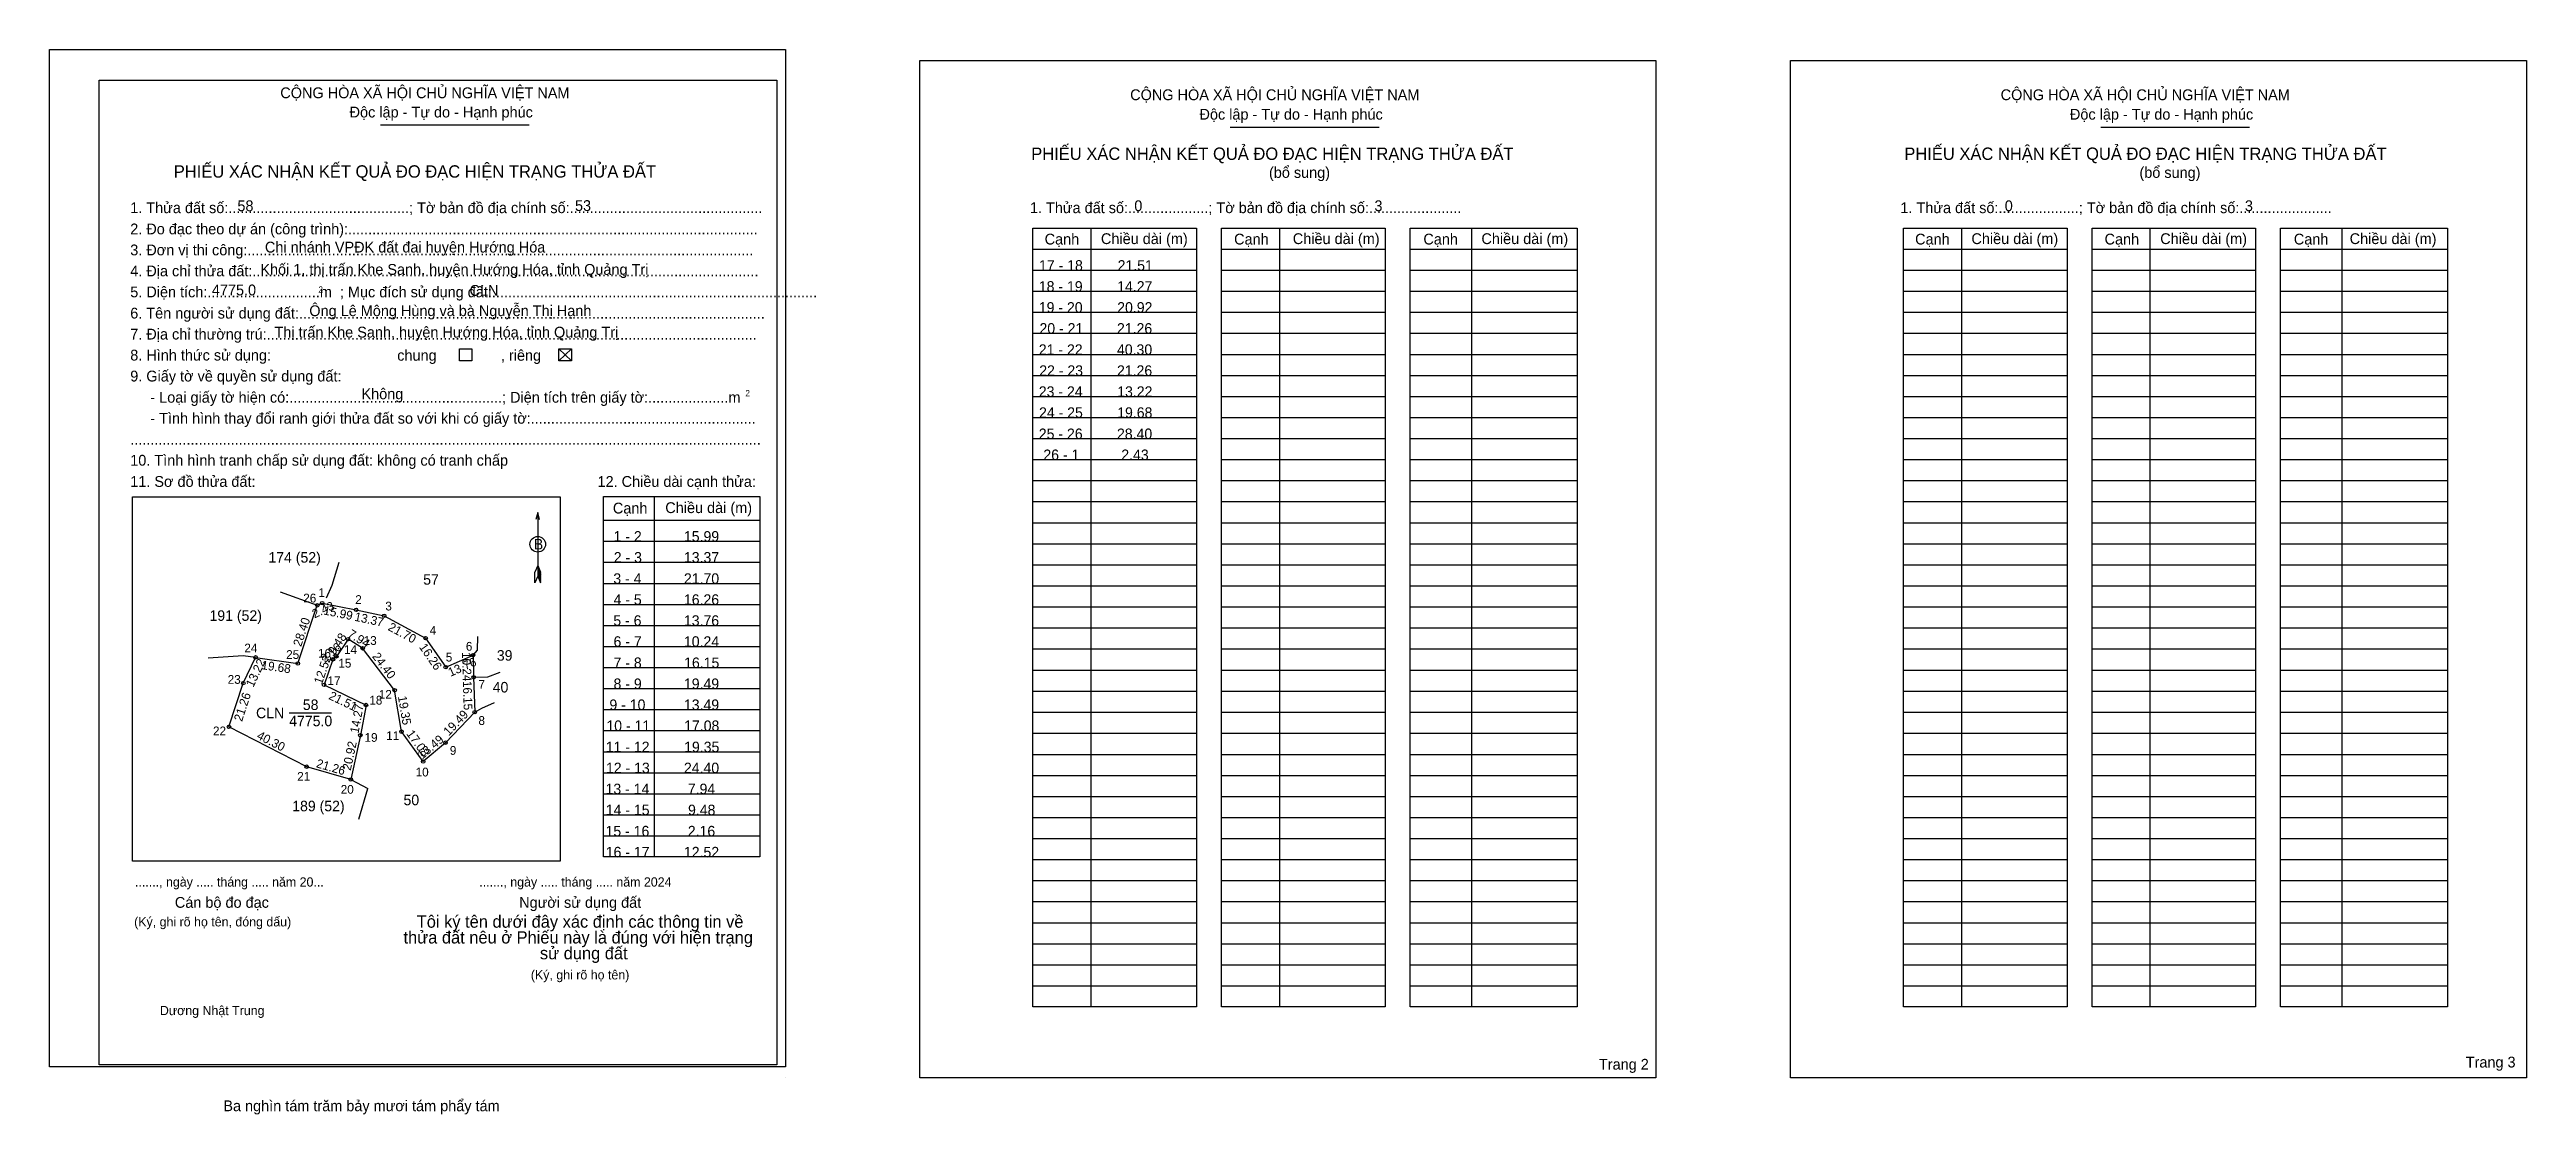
# Model space of a CAD drawing. Extents: x 549848 to 550992, y 1840832 to 1841324.
import ezdxf

# ---------------------------------------------------------------- set-up
doc = ezdxf.new("R2010")
doc.units = 0
for name, color, linetype in [('Level 1', 7, 'Continuous'), ('Level 10', 7, 'Continuous'), ('Level 11', 7, 'Continuous'), ('Level 13', 7, 'Continuous'), ('Level 2', 7, 'Continuous'), ('Level 27', 7, 'Continuous'), ('Level 3', 7, 'Continuous'), ('Level 36', 7, 'Continuous'), ('Level 48', 7, 'Continuous'), ('Level 49', 7, 'Continuous'), ('Level 50', 7, 'Continuous'), ('Level 52', 7, 'Continuous'), ('Level 6', 7, 'Continuous'), ('Level 9', 7, 'Continuous')]:
    doc.layers.add(name, color=color, linetype=linetype)

msp = doc.modelspace()

# ---------------------------------------------------------------- linework, layer by layer
at = {"layer": 'Level 1'}
for p, q in [((549847.9, 1841319.3), (549847.9, 1841319.3)), ((550249.9, 1841319.3), (550249.9, 1841319.3)), ((550000.8, 1841289.5), (550069.5, 1841289.5)), ((550393.2, 1841288.5), (550462, 1841288.5)), ((550795.2, 1841288.5), (550864, 1841288.5)), ((550328.9, 1841241.8), (550328.9, 1840881.9)), ((550415.9, 1841241.8), (550415.9, 1840881.9)), ((550504.6, 1841241.8), (550504.6, 1840881.9)), ((550730.9, 1841241.8), (550730.9, 1840881.9)), ((550817.9, 1841241.8), (550817.9, 1840881.9)), ((550906.6, 1841241.8), (550906.6, 1840881.9)), ((550302.1, 1841232.1), (550377.7, 1841232.1)), ((550302.1, 1841222.3), (550377.7, 1841222.3)), ((550389.2, 1841232.1), (550464.7, 1841232.1)), ((550389.2, 1841222.3), (550464.7, 1841222.3)), ((550476.3, 1841232.1), (550553.4, 1841232.1)), ((550476.3, 1841222.3), (550553.4, 1841222.3)), ((550704.1, 1841232.1), (550779.7, 1841232.1)), ((550704.1, 1841222.3), (550779.7, 1841222.3)), ((550791.2, 1841232.1), (550866.7, 1841232.1)), ((550791.2, 1841222.3), (550866.7, 1841222.3)), ((550878.3, 1841232.1), (550955.4, 1841232.1)), ((550878.3, 1841222.3), (550955.4, 1841222.3)), ((550302.1, 1841212.6), (550377.7, 1841212.6)), ((550389.2, 1841212.6), (550464.7, 1841212.6)), ((550476.3, 1841212.6), (550553.4, 1841212.6)), ((550704.1, 1841212.6), (550779.7, 1841212.6)), ((550791.2, 1841212.6), (550866.7, 1841212.6)), ((550878.3, 1841212.6), (550955.4, 1841212.6)), ((550302.1, 1841202.9), (550377.7, 1841202.9)), ((550389.2, 1841202.9), (550464.7, 1841202.9)), ((550476.3, 1841202.9), (550553.4, 1841202.9)), ((550704.1, 1841202.9), (550779.7, 1841202.9)), ((550791.2, 1841202.9), (550866.7, 1841202.9)), ((550878.3, 1841202.9), (550955.4, 1841202.9)), ((550302.1, 1841193.2), (550377.7, 1841193.2)), ((550389.2, 1841193.2), (550464.7, 1841193.2)), ((550476.3, 1841193.2), (550553.4, 1841193.2)), ((550704.1, 1841193.2), (550779.7, 1841193.2)), ((550791.2, 1841193.2), (550866.7, 1841193.2)), ((550878.3, 1841193.2), (550955.4, 1841193.2)), ((550083.1, 1841186), (550089, 1841180.5)), ((550083.1, 1841180.5), (550089, 1841186)), ((550302.1, 1841183.4), (550377.7, 1841183.4)), ((550389.2, 1841183.4), (550464.7, 1841183.4)), ((550476.3, 1841183.4), (550553.4, 1841183.4)), ((550704.1, 1841183.4), (550779.7, 1841183.4)), ((550791.2, 1841183.4), (550866.7, 1841183.4)), ((550878.3, 1841183.4), (550955.4, 1841183.4)), ((550302.1, 1841173.7), (550377.7, 1841173.7)), ((550302.1, 1841164), (550377.7, 1841164)), ((550389.2, 1841173.7), (550464.7, 1841173.7)), ((550389.2, 1841164), (550464.7, 1841164)), ((550476.3, 1841173.7), (550553.4, 1841173.7)), ((550476.3, 1841164), (550553.4, 1841164)), ((550704.1, 1841173.7), (550779.7, 1841173.7)), ((550704.1, 1841164), (550779.7, 1841164)), ((550791.2, 1841173.7), (550866.7, 1841173.7)), ((550791.2, 1841164), (550866.7, 1841164)), ((550878.3, 1841173.7), (550955.4, 1841173.7)), ((550878.3, 1841164), (550955.4, 1841164)), ((550302.1, 1841154.3), (550377.7, 1841154.3)), ((550389.2, 1841154.3), (550464.7, 1841154.3)), ((550476.3, 1841154.3), (550553.4, 1841154.3)), ((550704.1, 1841154.3), (550779.7, 1841154.3)), ((550791.2, 1841154.3), (550866.7, 1841154.3)), ((550878.3, 1841154.3), (550955.4, 1841154.3)), ((550302.1, 1841144.5), (550377.7, 1841144.5)), ((550389.2, 1841144.5), (550464.7, 1841144.5)), ((550476.3, 1841144.5), (550553.4, 1841144.5)), ((550704.1, 1841144.5), (550779.7, 1841144.5)), ((550791.2, 1841144.5), (550866.7, 1841144.5)), ((550878.3, 1841144.5), (550955.4, 1841144.5)), ((550302.1, 1841134.8), (550377.7, 1841134.8)), ((550389.2, 1841134.8), (550464.7, 1841134.8)), ((550476.3, 1841134.8), (550553.4, 1841134.8)), ((550704.1, 1841134.8), (550779.7, 1841134.8)), ((550791.2, 1841134.8), (550866.7, 1841134.8)), ((550878.3, 1841134.8), (550955.4, 1841134.8)), ((550302.1, 1841125.1), (550377.7, 1841125.1)), ((550389.2, 1841125.1), (550464.7, 1841125.1)), ((550476.3, 1841125.1), (550553.4, 1841125.1)), ((550704.1, 1841125.1), (550779.7, 1841125.1)), ((550791.2, 1841125.1), (550866.7, 1841125.1)), ((550878.3, 1841125.1), (550955.4, 1841125.1)), ((549886.2, 1841117.6), (549886.2, 1841117.6)), ((550073.4, 1841110.4), (550073.4, 1841080.9)), ((550103.8, 1841106.8), (550175.9, 1841106.8)), ((550127.1, 1841117.7), (550127.1, 1840951.2)), ((550302.1, 1841115.4), (550377.7, 1841115.4)), ((550389.2, 1841115.4), (550464.7, 1841115.4)), ((550476.3, 1841115.4), (550553.4, 1841115.4)), ((550704.1, 1841115.4), (550779.7, 1841115.4)), ((550791.2, 1841115.4), (550866.7, 1841115.4)), ((550878.3, 1841115.4), (550955.4, 1841115.4)), ((550103.8, 1841097.1), (550175.9, 1841097.1)), ((550302.1, 1841105.6), (550377.7, 1841105.6)), ((550302.1, 1841095.9), (550377.7, 1841095.9)), ((550389.2, 1841105.6), (550464.7, 1841105.6)), ((550389.2, 1841095.9), (550464.7, 1841095.9)), ((550476.3, 1841105.6), (550553.4, 1841105.6)), ((550476.3, 1841095.9), (550553.4, 1841095.9)), ((550704.1, 1841105.6), (550779.7, 1841105.6)), ((550704.1, 1841095.9), (550779.7, 1841095.9)), ((550791.2, 1841105.6), (550866.7, 1841105.6)), ((550791.2, 1841095.9), (550866.7, 1841095.9)), ((550878.3, 1841105.6), (550955.4, 1841105.6)), ((550878.3, 1841095.9), (550955.4, 1841095.9)), ((550073.4, 1841085.8), (550072.1, 1841082.8)), ((550073.4, 1841085.8), (550074.6, 1841082.8)), ((550073.4, 1841085.4), (550074.6, 1841082.4)), ((550073.4, 1841085), (550074.6, 1841081.9)), ((550073.4, 1841084.5), (550074.6, 1841081.5)), ((550073.4, 1841084.1), (550074.6, 1841081.1)), ((550073.4, 1841083.7), (550074.6, 1841080.6)), ((550103.8, 1841087.4), (550175.9, 1841087.4)), ((550302.1, 1841086.2), (550377.7, 1841086.2)), ((550389.2, 1841086.2), (550464.7, 1841086.2)), ((550476.3, 1841086.2), (550553.4, 1841086.2)), ((550704.1, 1841086.2), (550779.7, 1841086.2)), ((550791.2, 1841086.2), (550866.7, 1841086.2)), ((550878.3, 1841086.2), (550955.4, 1841086.2)), ((550072.1, 1841077.9), (550072.1, 1841082.8)), ((550073.4, 1841080.9), (550072.1, 1841077.9)), ((550073.4, 1841083.3), (550074.6, 1841080.2)), ((550073.4, 1841082.8), (550074.6, 1841079.8)), ((550073.4, 1841082.4), (550074.6, 1841079.3)), ((550073.4, 1841082), (550074.6, 1841078.9)), ((550073.4, 1841081.6), (550074.7, 1841078.5)), ((550073.4, 1841080.9), (550074.7, 1841077.9)), ((550074.7, 1841077.9), (550074.6, 1841082.8)), ((550103.8, 1841077.6), (550175.9, 1841077.6)), ((550302.1, 1841076.5), (550377.7, 1841076.5)), ((550389.2, 1841076.5), (550464.7, 1841076.5)), ((550476.3, 1841076.5), (550553.4, 1841076.5)), ((550704.1, 1841076.5), (550779.7, 1841076.5)), ((550791.2, 1841076.5), (550866.7, 1841076.5)), ((550878.3, 1841076.5), (550955.4, 1841076.5)), ((550103.8, 1841067.9), (550175.9, 1841067.9)), ((550302.1, 1841066.7), (550377.7, 1841066.7)), ((550389.2, 1841066.7), (550464.7, 1841066.7)), ((550476.3, 1841066.7), (550553.4, 1841066.7)), ((550704.1, 1841066.7), (550779.7, 1841066.7)), ((550791.2, 1841066.7), (550866.7, 1841066.7)), ((550878.3, 1841066.7), (550955.4, 1841066.7)), ((550103.8, 1841058.2), (550175.9, 1841058.2)), ((550302.1, 1841057), (550377.7, 1841057)), ((550389.2, 1841057), (550464.7, 1841057)), ((550476.3, 1841057), (550553.4, 1841057)), ((550704.1, 1841057), (550779.7, 1841057)), ((550791.2, 1841057), (550866.7, 1841057)), ((550878.3, 1841057), (550955.4, 1841057)), ((550103.8, 1841048.5), (550175.9, 1841048.5)), ((550103.8, 1841038.7), (550175.9, 1841038.7)), ((550302.1, 1841047.3), (550377.7, 1841047.3)), ((550389.2, 1841047.3), (550464.7, 1841047.3)), ((550476.3, 1841047.3), (550553.4, 1841047.3)), ((550704.1, 1841047.3), (550779.7, 1841047.3)), ((550791.2, 1841047.3), (550866.7, 1841047.3)), ((550878.3, 1841047.3), (550955.4, 1841047.3)), ((550103.8, 1841029), (550175.9, 1841029)), ((550302.1, 1841037.5), (550377.7, 1841037.5)), ((550302.1, 1841027.8), (550377.7, 1841027.8)), ((550389.2, 1841037.5), (550464.7, 1841037.5)), ((550389.2, 1841027.8), (550464.7, 1841027.8)), ((550476.3, 1841037.5), (550553.4, 1841037.5)), ((550476.3, 1841027.8), (550553.4, 1841027.8)), ((550704.1, 1841037.5), (550779.7, 1841037.5)), ((550704.1, 1841027.8), (550779.7, 1841027.8)), ((550791.2, 1841037.5), (550866.7, 1841037.5)), ((550791.2, 1841027.8), (550866.7, 1841027.8)), ((550878.3, 1841037.5), (550955.4, 1841037.5)), ((550878.3, 1841027.8), (550955.4, 1841027.8)), ((550103.8, 1841019.3), (550175.9, 1841019.3)), ((550302.1, 1841018.1), (550377.7, 1841018.1)), ((550389.2, 1841018.1), (550464.7, 1841018.1)), ((550476.3, 1841018.1), (550553.4, 1841018.1)), ((550704.1, 1841018.1), (550779.7, 1841018.1)), ((550791.2, 1841018.1), (550866.7, 1841018.1)), ((550878.3, 1841018.1), (550955.4, 1841018.1)), ((550103.8, 1841009.6), (550175.9, 1841009.6)), ((550302.1, 1841008.4), (550377.7, 1841008.4)), ((550389.2, 1841008.4), (550464.7, 1841008.4)), ((550476.3, 1841008.4), (550553.4, 1841008.4)), ((550704.1, 1841008.4), (550779.7, 1841008.4)), ((550791.2, 1841008.4), (550866.7, 1841008.4)), ((550878.3, 1841008.4), (550955.4, 1841008.4)), ((550103.8, 1840999.8), (550175.9, 1840999.8)), ((550302.1, 1840998.6), (550377.7, 1840998.6)), ((550389.2, 1840998.6), (550464.7, 1840998.6)), ((550476.3, 1840998.6), (550553.4, 1840998.6)), ((550704.1, 1840998.6), (550779.7, 1840998.6)), ((550791.2, 1840998.6), (550866.7, 1840998.6)), ((550878.3, 1840998.6), (550955.4, 1840998.6)), ((550103.8, 1840990.1), (550175.9, 1840990.1)), ((550302.1, 1840988.9), (550377.7, 1840988.9)), ((550389.2, 1840988.9), (550464.7, 1840988.9)), ((550476.3, 1840988.9), (550553.4, 1840988.9)), ((550704.1, 1840988.9), (550779.7, 1840988.9)), ((550791.2, 1840988.9), (550866.7, 1840988.9)), ((550878.3, 1840988.9), (550955.4, 1840988.9)), ((550103.8, 1840980.4), (550175.9, 1840980.4)), ((550103.8, 1840970.7), (550175.9, 1840970.7)), ((550302.1, 1840979.2), (550377.7, 1840979.2)), ((550302.1, 1840969.5), (550377.7, 1840969.5)), ((550389.2, 1840979.2), (550464.7, 1840979.2)), ((550389.2, 1840969.5), (550464.7, 1840969.5)), ((550476.3, 1840979.2), (550553.4, 1840979.2)), ((550476.3, 1840969.5), (550553.4, 1840969.5)), ((550704.1, 1840979.2), (550779.7, 1840979.2)), ((550704.1, 1840969.5), (550779.7, 1840969.5)), ((550791.2, 1840979.2), (550866.7, 1840979.2)), ((550791.2, 1840969.5), (550866.7, 1840969.5)), ((550878.3, 1840979.2), (550955.4, 1840979.2)), ((550878.3, 1840969.5), (550955.4, 1840969.5)), ((550103.8, 1840960.9), (550175.9, 1840960.9)), ((550302.1, 1840959.7), (550377.7, 1840959.7)), ((550389.2, 1840959.7), (550464.7, 1840959.7)), ((550476.3, 1840959.7), (550553.4, 1840959.7)), ((550704.1, 1840959.7), (550779.7, 1840959.7)), ((550791.2, 1840959.7), (550866.7, 1840959.7)), ((550878.3, 1840959.7), (550955.4, 1840959.7)), ((550083.8, 1840949.3), (550083.8, 1840949.3)), ((550302.1, 1840950), (550377.7, 1840950)), ((550389.2, 1840950), (550464.7, 1840950)), ((550476.3, 1840950), (550553.4, 1840950)), ((550704.1, 1840950), (550779.7, 1840950)), ((550791.2, 1840950), (550866.7, 1840950)), ((550878.3, 1840950), (550955.4, 1840950)), ((550302.1, 1840940.3), (550377.7, 1840940.3)), ((550389.2, 1840940.3), (550464.7, 1840940.3)), ((550476.3, 1840940.3), (550553.4, 1840940.3)), ((550704.1, 1840940.3), (550779.7, 1840940.3)), ((550791.2, 1840940.3), (550866.7, 1840940.3)), ((550878.3, 1840940.3), (550955.4, 1840940.3)), ((550302.1, 1840930.6), (550377.7, 1840930.6)), ((550389.2, 1840930.6), (550464.7, 1840930.6)), ((550476.3, 1840930.6), (550553.4, 1840930.6)), ((550704.1, 1840930.6), (550779.7, 1840930.6)), ((550791.2, 1840930.6), (550866.7, 1840930.6)), ((550878.3, 1840930.6), (550955.4, 1840930.6)), ((550302.1, 1840920.8), (550377.7, 1840920.8)), ((550389.2, 1840920.8), (550464.7, 1840920.8)), ((550476.3, 1840920.8), (550553.4, 1840920.8)), ((550704.1, 1840920.8), (550779.7, 1840920.8)), ((550791.2, 1840920.8), (550866.7, 1840920.8)), ((550878.3, 1840920.8), (550955.4, 1840920.8)), ((550302.1, 1840911.1), (550377.7, 1840911.1)), ((550302.1, 1840901.4), (550377.7, 1840901.4)), ((550389.2, 1840911.1), (550464.7, 1840911.1)), ((550389.2, 1840901.4), (550464.7, 1840901.4)), ((550476.3, 1840911.1), (550553.4, 1840911.1)), ((550476.3, 1840901.4), (550553.4, 1840901.4)), ((550704.1, 1840911.1), (550779.7, 1840911.1)), ((550704.1, 1840901.4), (550779.7, 1840901.4)), ((550791.2, 1840911.1), (550866.7, 1840911.1)), ((550791.2, 1840901.4), (550866.7, 1840901.4)), ((550878.3, 1840911.1), (550955.4, 1840911.1)), ((550878.3, 1840901.4), (550955.4, 1840901.4)), ((550302.1, 1840891.6), (550377.7, 1840891.6)), ((550389.2, 1840891.6), (550464.7, 1840891.6)), ((550476.3, 1840891.6), (550553.4, 1840891.6)), ((550704.1, 1840891.6), (550779.7, 1840891.6)), ((550791.2, 1840891.6), (550866.7, 1840891.6)), ((550878.3, 1840891.6), (550955.4, 1840891.6)), ((550187.8, 1840849.2), (550187.8, 1840849.2)), ((550589.8, 1840849.2), (550589.8, 1840849.2))]:
    msp.add_line(p, q, dxfattribs=at)
for points in [[(550302.1, 1841241.8), (550377.7, 1841241.8), (550377.7, 1840881.9), (550302.1, 1840881.9)], [(550389.2, 1841241.8), (550464.7, 1841241.8), (550464.7, 1840881.9), (550389.2, 1840881.9)], [(550476.3, 1841241.8), (550553.4, 1841241.8), (550553.4, 1840881.9), (550476.3, 1840881.9)], [(550704.1, 1841241.8), (550779.7, 1841241.8), (550779.7, 1840881.9), (550704.1, 1840881.9)], [(550791.2, 1841241.8), (550866.7, 1841241.8), (550866.7, 1840881.9), (550791.2, 1840881.9)], [(550878.3, 1841241.8), (550955.4, 1841241.8), (550955.4, 1840881.9), (550878.3, 1840881.9)], [(549886.2, 1841117.6), (550083.8, 1841117.6), (550083.8, 1840949.3), (549886.2, 1840949.3)], [(550103.8, 1841117.7), (550175.9, 1841117.7), (550175.9, 1840951.2), (550103.8, 1840951.2)]]:
    msp.add_lwpolyline(points, close=True, dxfattribs=at)
msp.add_lwpolyline([(550074.2, 1841107.2), (550073.4, 1841110.4), (550072.5, 1841107.2)], dxfattribs=at)
msp.add_circle((550073.4, 1841095.7), 3.59, dxfattribs=at)
at = {"layer": 'Level 10'}
for p, q in [((549978.4, 1841076.8), (549981.7, 1841087.4)), ((549954.4, 1841073.7), (549971.6, 1841067.5)), ((549975.9, 1841070.9), (549978.4, 1841076.8)), ((550045.6, 1841046.7), (550045.7, 1841053)), ((549932.7, 1841043.8), (549921.2, 1841043)), ((549937.4, 1841044.2), (549932.7, 1841043.8)), ((549943.1, 1841043.4), (549937.4, 1841044.2)), ((550043.5, 1841044.4), (550045.6, 1841046.7)), ((550050.4, 1841034.5), (550056.1, 1841036.6)), ((550047.6, 1841020), (550053.4, 1841022.5)), ((549990.7, 1840968.6), (549994.9, 1840982.9))]:
    msp.add_line(p, q, dxfattribs=at)
msp.add_lwpolyline([(549987.1, 1840987), (549966.7, 1840992.9), (549930.8, 1841011.3), (549937.4, 1841031.5), (549943.1, 1841043.4), (549962.6, 1841040.6), (549971.6, 1841067.5), (549973.8, 1841068.5), (549989.5, 1841065.4), (550002.5, 1841062.6), (550021.6, 1841052.3), (550030.9, 1841038.9), (550043.5, 1841044.4), (550043.8, 1841034.2), (550044.3, 1841018.1), (550030.8, 1841004), (550020.5, 1840995.3), (550010.5, 1841009.1), (550007.3, 1841028.2), (549992.5, 1841047.6), (549985.8, 1841051.8), (549980.4, 1841043.9), (549978.8, 1841042.5), (549974.7, 1841030.7), (549994.1, 1841021.4), (549991.5, 1841007.4)], close=True, dxfattribs=at)
at = {"layer": 'Level 11'}
for centre in [(549971.6, 1841067.5), (549973.8, 1841068.5), (549989.5, 1841065.4), (550002.5, 1841062.6), (549985.8, 1841051.8), (550021.6, 1841052.3), (549943.1, 1841043.4), (549962.6, 1841040.6), (549978.8, 1841042.5), (549980.4, 1841043.9), (549992.5, 1841047.6), (550030.9, 1841038.9), (550043.5, 1841044.4), (549937.4, 1841031.5), (549974.7, 1841030.7), (550007.3, 1841028.2), (550043.8, 1841034.2), (549994.1, 1841021.4), (550044.3, 1841018.1), (549930.8, 1841011.3), (549991.5, 1841007.4), (550010.5, 1841009.1), (550030.8, 1841004), (549966.7, 1840992.9), (550020.5, 1840995.3), (549987.1, 1840987), (549987.1, 1840987)]:
    msp.add_circle(centre, 0.811, dxfattribs=at)
at = {"layer": 'Level 2'}
for points in [[(549847.9, 1841324.3), (550187.8, 1841324.3), (550187.8, 1840854.2), (549847.9, 1840854.2)], [(550249.9, 1841319.3), (550589.8, 1841319.3), (550589.8, 1840849.2), (550249.9, 1840849.2)], [(550651.9, 1841319.3), (550991.8, 1841319.3), (550991.8, 1840849.2), (550651.9, 1840849.2)]]:
    msp.add_lwpolyline(points, close=True, dxfattribs=at)
at = {"layer": 'Level 27'}
for p, q in [((550043.8, 1841034.2), (550050.4, 1841034.5)), ((550044.3, 1841018.1), (550047.6, 1841020)), ((549987.1, 1840987), (549994.9, 1840982.9))]:
    msp.add_line(p, q, dxfattribs=at)
at = {"layer": 'Level 3'}
msp.add_lwpolyline([(549870.9, 1841310.2), (550183.8, 1841310.2), (550183.8, 1840855.1), (549870.9, 1840855.1)], close=True, dxfattribs=at)
at = {"layer": 'Level 50'}
for points in [[(550037.2, 1841186), (550043, 1841186), (550043, 1841180.5), (550037.2, 1841180.5)], [(550083.1, 1841186), (550089, 1841186), (550089, 1841180.5), (550083.1, 1841180.5)]]:
    msp.add_lwpolyline(points, close=True, dxfattribs=at)
at = {"layer": 'Level 9'}
msp.add_line((549958.6, 1841017.8), (549978.1, 1841017.8), dxfattribs=at)

# ---------------------------------------------------------------- texts
at = {"layer": 'Level 1'}
for s, height, p in [('CỘNG HÒA XÃ HỘI CHỦ NGHĨA VIỆT NAM', 4.993, (549954.5, 1841301.8)), ('CỘNG HÒA XÃ HỘI CHỦ NGHĨA VIỆT NAM', 4.993, (550347, 1841300.9)), ('CỘNG HÒA XÃ HỘI CHỦ NGHĨA VIỆT NAM', 4.993, (550749, 1841300.9)), ('Độc lập - Tự do - Hạnh phúc', 4.993, (549986.5, 1841292.9)), ('Độc lập - Tự do - Hạnh phúc', 4.993, (550379, 1841291.9)), ('Độc lập - Tự do - Hạnh phúc', 4.993, (550781, 1841291.9)), ('PHIẾU XÁC NHẬN KẾT QUẢ ĐO ĐẠC HIỆN TRẠNG THỬA ĐẤT', 5.706, (550301.3, 1841273.3)), ('PHIẾU XÁC NHẬN KẾT QUẢ ĐO ĐẠC HIỆN TRẠNG THỬA ĐẤT', 5.706, (550704.5, 1841273.3)), ('PHIẾU XÁC NHẬN KẾT QUẢ ĐO ĐẠC HIỆN TRẠNG THỬA ĐẤT', 5.706, (549905.3, 1841265.1)), ('(bổ sung)', 4.99, (550411.1, 1841265)), ('(bổ sung)', 4.99, (550813.1, 1841265)), ('2. Đo đạc theo dự án (công trình):......................................................................................................', 4.9926, (549885.2, 1841238.9)), ('1. Thửa đất số:.............................................; Tờ bản đồ địa chính số:................................................', 4.9926, (549885.2, 1841248.7)), ('1. Thửa đất số:....................; Tờ bản đồ địa chính số:.......................', 4.993, (550300.7, 1841248.7)), ('1. Thửa đất số:....................; Tờ bản đồ địa chính số:.......................', 4.993, (550702.7, 1841248.7)), ('3. Đơn vị thi công:..............................................................................................................................', 4.9926, (549885.2, 1841229.2)), ('Cạnh', 4.99, (550307.5, 1841234.2)), ('Chiều dài (m)', 4.993, (550333.5, 1841234.4)), ('Cạnh', 4.99, (550395, 1841234.2)), ('Chiều dài (m)', 4.993, (550422.1, 1841234.4)), ('Cạnh', 4.99, (550482.4, 1841234.2)), ('Chiều dài (m)', 4.993, (550509.2, 1841234.4)), ('Cạnh', 4.99, (550709.5, 1841234.2)), ('Chiều dài (m)', 4.993, (550735.5, 1841234.4)), ('Cạnh', 4.99, (550797, 1841234.2)), ('Chiều dài (m)', 4.993, (550822.7, 1841234.4)), ('Cạnh', 4.99, (550884.4, 1841234.2)), ('Chiều dài (m)', 4.993, (550910.2, 1841234.4)), ('4. Địa chỉ thửa đất:..............................................................................................................................', 4.9926, (549885.2, 1841219.5)), ('5. Diện tích:............................m  ; Mục đích sử dụng đất:.................................................................................', 4.9926, (549885.2, 1841209.8)), ('2', 2.85, (549972.1, 1841212)), ('6. Tên người sử dụng đất:....................................................................................................................', 4.9926, (549885.2, 1841200)), ('7. Địa chỉ thường trú:..........................................................................................................................', 4.9926, (549885.2, 1841190.3)), ('9. Giấy tờ về quyền sử dụng đất:', 4.993, (549885.2, 1841170.9)), ('chung                , riêng', 4.993, (550008.5, 1841180.5)), ('     - Loại giấy tờ hiện có:.....................................................; Diện tích trên giấy tờ:....................m', 4.9926, (549885.2, 1841161.1)), ('2', 2.85, (550169.3, 1841164.1)), ('     - Tình hình thay đổi ranh giới thửa đất so với khi có giấy tờ:........................................................', 4.9926, (549885.2, 1841151.4)), ('.............................................................................................................................................................', 4.9926, (549885.2, 1841141.7)), ('10. Tình hình tranh chấp sử dụng đất: không có tranh chấp', 4.993, (549885.2, 1841132)), ('11. Sơ đồ thửa đất:', 4.993, (549885.2, 1841122.2)), ('12. Chiều dài cạnh thửa:', 4.993, (550101, 1841122.2)), ('Cạnh', 4.99, (550108.1, 1841109.9)), ('Chiều dài (m)', 4.993, (550132.3, 1841110.1)), ('B', 4.86, (550071.6, 1841093.3)), ('......., ngày ..... tháng ..... năm 20...', 4.28, (549887.4, 1840937.5)), ('......., ngày ..... tháng ..... năm 2024', 4.28, (550046.4, 1840937.5)), ('(Ký, ghi rõ họ tên, đóng dấu)', 4.28, (549887, 1840919.1)), ('Cán bộ đo đạc', 4.993, (549905.8, 1840927.7)), ('Tôi ký tên dưới đây xác định các thông tin về', 5.673, (550017.5, 1840918.5)), ('Người sử dụng đất', 4.993, (550064.8, 1840927.7)), ('thửa đất nêu ở Phiếu này là đúng với hiện trạng', 5.673, (550011.4, 1840911.2)), ('sử dụng đất', 5.673, (550074.4, 1840903.9)), ('(Ký, ghi rõ họ tên)', 4.28, (550070.2, 1840894.6)), ('Dương Nhật Trung', 4.28, (549898.9, 1840878.1)), ('Trang 2', 4.99, (550563.5, 1840852.9)), ('Trang 3', 4.99, (550963.8, 1840853.9))]:
    msp.add_text(s, height=height, dxfattribs=at).set_placement(p)
at = {"layer": 'Level 13'}
for s, p in [('CLN', (549943.3, 1841015.3)), ('4775.0', (549958.6, 1841011.6)), ('58', (549964.9, 1841019.1))]:
    msp.add_text(s, height=4.86, dxfattribs=at).set_placement(p)
at = {"layer": 'Level 36'}
for s, p in [('174 (52)', (549949, 1841087.2)), ('57', (550020.5, 1841077)), ('191 (52)', (549921.8, 1841060.3)), ('39', (550054.5, 1841041.9)), ('40', (550052.6, 1841027.2)), ('189 (52)', (549960, 1840972.3)), ('50', (550011.4, 1840975.1))]:
    msp.add_text(s, height=4.86, dxfattribs=at).set_placement(p)
at = {"layer": 'Level 48'}
msp.add_text('8. Hình thức sử dụng:', height=4.993, dxfattribs=at).set_placement((549885.2, 1841180.6))
at = {"layer": 'Level 49'}
for s, rotation, p in [('28.40', 71.5134, (549964.1, 1841048.1)), ('2.43', 24.6236, (549970.3, 1841061.4)), ('15.99', 348.572, (549974.2, 1841063.3)), ('13.37', 347.9343, (549988.5, 1841060.4)), ('2.16', 40.1414, (549975.1, 1841040.7)), ('9.48', 55.8592, (549979.5, 1841044.2)), ('7.94', 328.1385, (549985.3, 1841053.2)), ('21.70', 331.6388, (550003.9, 1841056.2)), ('16.26', 304.5541, (550018.4, 1841048.2)), ('13.22', 64.5701, (549942, 1841029.3)), ('19.68', 351.7859, (549945.6, 1841038)), ('12.52', 70.8937, (549973.7, 1841030.7)), ('24.40', 307.3837, (549996.7, 1841043.8)), ('13.76', 23.8015, (550033.1, 1841034.4)), ('10.24', 271.7761, (550038.4, 1841045.8)), ('21.26', 71.8276, (549936.8, 1841013.5)), ('21.51', 334.4629, (549976.5, 1841024.3)), ('16.15', 271.7761, (550038.8, 1841032.5)), ('14.27', 79.4973, (549990.6, 1841008.1)), ('19.35', 279.4901, (550008.8, 1841025.3)), ('19.49', 46.3536, (550032.3, 1841006.9)), ('40.30', 332.9136, (549943.3, 1841006)), ('20.92', 77.8081, (549987, 1840990.9)), ('17.08', 305.7373, (550012.5, 1841008.1)), ('13.49', 40.0491, (550020, 1840996.1)), ('21.26', 343.7352, (549970.8, 1840992.7))]:
    msp.add_text(s, height=4.05, rotation=rotation, dxfattribs=at).set_placement(p)
at = {"layer": 'Level 52'}
for s, p in [('17 - 18', (550304.9, 1841222.1)), ('21.51', (550341.2, 1841222.1)), ('18 - 19', (550304.8, 1841212.4)), ('14.27', (550341, 1841212.4)), ('19 - 20', (550304.8, 1841202.7)), ('20 - 21', (550305.1, 1841193)), ('20.92', (550341, 1841202.7)), ('21.26', (550340.9, 1841193)), ('21 - 22', (550304.8, 1841183.2)), ('40.30', (550340.9, 1841183.2)), ('22 - 23', (550305, 1841173.5)), ('21.26', (550340.9, 1841173.5)), ('23 - 24', (550304.8, 1841163.8)), ('13.22', (550341, 1841163.8)), ('24 - 25', (550304.9, 1841154.1)), ('19.68', (550341, 1841154.1)), ('25 - 26', (550304.8, 1841144.3)), ('28.40', (550340.9, 1841144.3)), ('26 - 1', (550306.9, 1841134.6)), ('2.43', (550342.9, 1841134.6)), ('1 - 2', (550108.4, 1841096.9)), ('15.99', (550140.9, 1841096.9)), ('2 - 3', (550108.5, 1841087.2)), ('13.37', (550140.9, 1841087.2)), ('3 - 4', (550108.3, 1841077.4)), ('4 - 5', (550108.4, 1841067.7)), ('21.70', (550140.9, 1841077.4)), ('16.26', (550140.9, 1841067.7)), ('5 - 6', (550108.3, 1841058)), ('13.76', (550140.9, 1841058)), ('6 - 7', (550108.4, 1841048.3)), ('10.24', (550140.9, 1841048.3)), ('7 - 8', (550108.4, 1841038.5)), ('16.15', (550141, 1841038.5)), ('8 - 9', (550108.4, 1841028.8)), ('19.49', (550140.9, 1841028.8)), ('9 - 10', (550106.5, 1841019.1)), ('13.49', (550140.9, 1841019.1)), ('11 - 12', (550104.8, 1840999.6)), ('10 - 11', (550105.1, 1841009.4)), ('17.08', (550141, 1841009.4)), ('19.35', (550141, 1840999.6)), ('12 - 13', (550104.9, 1840989.9)), ('24.40', (550140.9, 1840989.9)), ('13 - 14', (550104.7, 1840980.2)), ('7.94', (550142.7, 1840980.2)), ('14 - 15', (550104.8, 1840970.5)), ('9.48', (550142.8, 1840970.5)), ('15 - 16', (550104.7, 1840960.7)), ('2.16', (550142.7, 1840960.7)), ('16 - 17', (550104.8, 1840951)), ('12.52', (550140.9, 1840951))]:
    msp.add_text(s, height=4.86, dxfattribs=at).set_placement(p)
at = {"layer": 'Level 6'}
for s, height, p in [('58', 4.99, (549934.7, 1841249.6)), ('53', 4.99, (550090.6, 1841249.7)), ('0', 4.99, (550348.9, 1841249.6)), ('3', 4.99, (550459.8, 1841249.6)), ('0', 4.99, (550750.9, 1841249.6)), ('3', 4.99, (550861.8, 1841249.6)), ('Chi nhánh VPĐK đất đai huyện Hướng Hóa', 4.993, (549947.4, 1841230.5)), ('Khối 1, thị trấn Khe Sanh, huyện Hướng Hóa, tỉnh Quảng Trị', 4.993, (549945.3, 1841220.2)), ('4775.0', 4.99, (549922.9, 1841210.7)), ('CLN', 4.99, (550041.9, 1841210.5)), ('Ông Lê Mộng Hùng và bà Nguyễn Thị Hạnh', 4.993, (549967.9, 1841201.1)), ('Thị trấn Khe Sanh, huyện Hướng Hóa, tỉnh Quảng Trị', 4.993, (549951.8, 1841191.2)), ('Không', 4.99, (549992, 1841162.7)), ('Ba nghìn tám trăm bảy mươi tám phẩy tám', 4.993, (549928.2, 1840833.7))]:
    msp.add_text(s, height=height, dxfattribs=at).set_placement(p)
at = {"layer": 'Level 9'}
for s, p in [('26', (549965.1, 1841068.8)), ('1', (549972.1, 1841071.3)), ('2', (549989.1, 1841068.1)), ('3', (550003, 1841065.1)), ('24', (549937.9, 1841045.7)), ('13', (549993, 1841049.2)), ('4', (550023.5, 1841053.9)), ('6', (550040.2, 1841046.5)), ('25', (549957.2, 1841042.7)), ('16', (549971.9, 1841043.3)), ('15', (549981.3, 1841038.7)), ('14', (549983.9, 1841045)), ('5', (550030.9, 1841041.5)), ('23', (549930.2, 1841031.2)), ('17', (549976.3, 1841030.6)), ('12', (550000, 1841024.3)), ('7', (550046, 1841028.9)), ('18', (549995.6, 1841021.6)), ('8', (550046, 1841012.2)), ('22', (549923.4, 1841007.4)), ('19', (549993.4, 1841004.4)), ('11', (550003.4, 1841005.2)), ('10', (550017, 1840988.4)), ('9', (550032.8, 1840998.4)), ('21', (549962.3, 1840986.4)), ('20', (549982.4, 1840980.4))]:
    msp.add_text(s, height=4.05, dxfattribs=at).set_placement(p)

doc.saveas('drawing.dxf')
